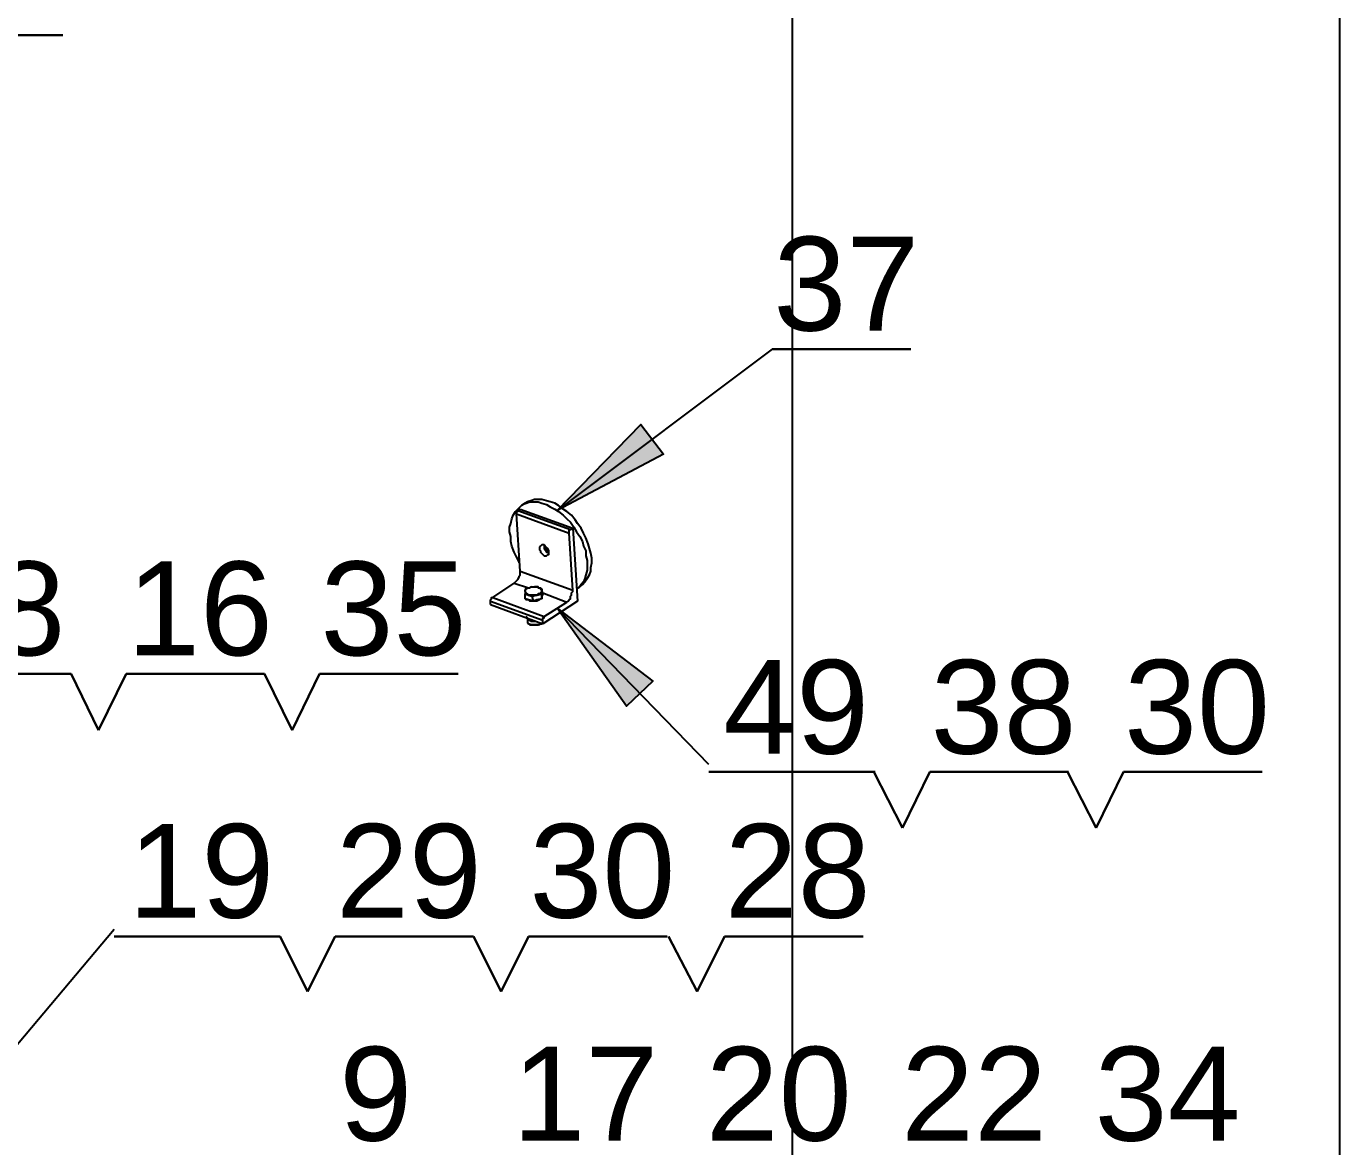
# Model space of a CAD drawing. Extents: x 3 to 592, y 5 to 207.
# Drawn here: x 550.21 to 588.99, y 92.82 to 125.92 of the extents above; entities that cross this region are included whole.
import ezdxf

# ---------------------------------------------------------------- set-up
doc = ezdxf.new("R2010")
doc.units = 0
doc.layers.get('0').update_dxf_attribs({"linetype": 'CONTINUOUS'})
picture_1 = doc.add_image_def('image5.jpg', size_in_pixel=(760, 1236))

msp = doc.modelspace()

# ---------------------------------------------------------------- hatches: boundary and pattern name
h = msp.add_hatch(color=7)
h.paths.add_polyline_path([(554.704237, 166.828611), (554.81007, 166.793333), (554.880626, 166.758056), (554.951181, 166.758056), (555.057015, 166.793333), (555.12757, 166.828611), (555.198126, 166.899167), (555.233404, 166.969722), (555.268681, 167.040278), (555.268681, 167.146111), (555.268681, 167.216667), (555.233404, 167.3225), (555.162848, 167.357778), (555.092293, 167.428333), (555.021737, 167.463611), (554.951181, 167.498889), (554.845348, 167.498889), (554.774793, 167.463611), (554.704237, 167.428333), (554.633681, 167.357778), (554.598404, 167.287222), (554.563126, 167.216667), (554.563126, 167.110833), (554.563126, 167.040278), (554.598404, 166.969722), (554.633681, 166.899167), (554.704237, 166.828611), (554.915904, 167.146111)])
h.paths.add_polyline_path([(507.961181, 190.641111), (508.031737, 190.570556), (508.102293, 190.570556), (508.172848, 190.535278), (508.278681, 190.535278), (508.349237, 190.570556), (508.419793, 190.641111), (508.490348, 190.676389), (508.525626, 190.782222), (508.560904, 190.852778), (508.560904, 190.923333), (508.525626, 191.029167), (508.490348, 191.099722), (508.419793, 191.170278), (508.349237, 191.205556), (508.278681, 191.240833), (508.208126, 191.276111), (508.102293, 191.240833), (508.031737, 191.205556), (507.961181, 191.170278), (507.890626, 191.099722), (507.855348, 191.029167), (507.855348, 190.958611), (507.855348, 190.852778), (507.855348, 190.782222), (507.890626, 190.711667), (507.961181, 190.641111), (508.208126, 190.888056)])
h.paths.add_polyline_path([(565.887293, 108.726111), (568.709515, 106.574167), (567.933404, 105.833333)])
h.paths.add_polyline_path([(565.887293, 111.618889), (568.356737, 114.158889), (569.027015, 113.276944)])
h.paths.add_polyline_path([(554.880626, 54.010278), (554.951181, 53.939722), (555.021737, 53.904444), (555.092293, 53.869167), (555.198126, 53.869167), (555.268681, 53.869167), (555.339237, 53.904444), (555.409793, 53.975), (555.480348, 54.045556), (555.515626, 54.116111), (555.515626, 54.186667), (555.515626, 54.2925), (555.480348, 54.363056), (555.44507, 54.433611), (555.374515, 54.504167), (555.303959, 54.539444), (555.233404, 54.574722), (555.12757, 54.574722), (555.057015, 54.574722), (554.986459, 54.539444), (554.915904, 54.468889), (554.845348, 54.398333), (554.81007, 54.327778), (554.81007, 54.257222), (554.81007, 54.151389), (554.845348, 54.080833), (554.880626, 54.010278), (555.162848, 54.221944)])
h.paths.add_polyline_path([(559.643126, 73.095556), (559.748959, 73.025), (559.819515, 73.025), (559.89007, 72.989722), (559.995904, 73.025), (560.066459, 73.060278), (560.137015, 73.095556), (560.172293, 73.166111), (560.20757, 73.271944), (560.242848, 73.3425), (560.242848, 73.413056), (560.20757, 73.518889), (560.172293, 73.589444), (560.101737, 73.66), (560.031181, 73.695278), (559.960626, 73.730556), (559.854793, 73.730556), (559.784237, 73.695278), (559.713681, 73.66), (559.643126, 73.624722), (559.57257, 73.554167), (559.537293, 73.483611), (559.537293, 73.377778), (559.537293, 73.307222), (559.537293, 73.201389), (559.607848, 73.130833), (559.643126, 73.095556), (559.89007, 73.377778)])
h.paths.add_polyline_path([(502.951737, 82.514722), (502.845904, 82.55), (502.775348, 82.585278), (502.704793, 82.585278), (502.598959, 82.55), (502.528404, 82.514722), (502.457848, 82.444167), (502.42257, 82.373611), (502.387293, 82.303056), (502.387293, 82.197222), (502.387293, 82.126667), (502.42257, 82.056111), (502.493126, 81.985556), (502.563681, 81.915), (502.634237, 81.879722), (502.704793, 81.879722), (502.810626, 81.879722), (502.881181, 81.879722), (502.951737, 81.950278), (503.022293, 81.985556), (503.05757, 82.056111), (503.092848, 82.161944), (503.092848, 82.2325), (503.092848, 82.338333), (503.05757, 82.408889), (502.987015, 82.479444), (502.951737, 82.514722), (502.74007, 82.2325)])
h.paths.add_polyline_path([(531.63257, 120.261944), (531.738404, 120.226667), (531.808959, 120.226667), (531.914793, 120.226667), (531.985348, 120.261944), (532.055904, 120.297222), (532.126459, 120.367778), (532.161737, 120.438333), (532.197015, 120.508889), (532.197015, 120.614722), (532.161737, 120.685278), (532.126459, 120.755833), (532.091181, 120.826389), (532.020626, 120.896944), (531.914793, 120.932222), (531.844237, 120.932222), (531.738404, 120.932222), (531.667848, 120.896944), (531.597293, 120.861667), (531.526737, 120.791111), (531.491459, 120.720556), (531.456181, 120.65), (531.456181, 120.544167), (531.491459, 120.473611), (531.526737, 120.403056), (531.562015, 120.3325), (531.63257, 120.261944), (531.808959, 120.579444)])
h.paths.add_polyline_path([(519.391181, 114.370556), (519.497015, 114.335278), (519.56757, 114.335278), (519.638126, 114.370556), (519.743959, 114.405833), (519.814515, 114.441111), (519.849793, 114.511667), (519.88507, 114.582222), (519.920348, 114.688056), (519.88507, 114.758611), (519.88507, 114.864444), (519.814515, 114.935), (519.779237, 114.970278), (519.673404, 115.040833), (519.602848, 115.040833), (519.532293, 115.040833), (519.426459, 115.040833), (519.355904, 115.005556), (519.285348, 114.970278), (519.25007, 114.899722), (519.214793, 114.793889), (519.179515, 114.723333), (519.179515, 114.6175), (519.214793, 114.546944), (519.25007, 114.476389), (519.320626, 114.405833), (519.391181, 114.370556), (519.532293, 114.688056)])
h.paths.add_polyline_path([(515.616459, 111.583611), (515.263681, 115.111389), (516.322015, 115.076111)])
h.paths.add_polyline_path([(537.912015, 92.921667), (537.98257, 92.886389), (538.088404, 92.851111), (538.158959, 92.851111), (538.229515, 92.886389), (538.30007, 92.921667), (538.370626, 92.992222), (538.441181, 93.062778), (538.441181, 93.168611), (538.441181, 93.239167), (538.441181, 93.309722), (538.405904, 93.415556), (538.370626, 93.486111), (538.30007, 93.521389), (538.194237, 93.556667), (538.123681, 93.591944), (538.053126, 93.556667), (537.947293, 93.556667), (537.876737, 93.521389), (537.806181, 93.450833), (537.770904, 93.380278), (537.735626, 93.274444), (537.735626, 93.203889), (537.770904, 93.133333), (537.806181, 93.0275), (537.841459, 92.956944), (537.912015, 92.921667), (538.088404, 93.203889)])
h.paths.add_polyline_path([(551.846737, 86.077778), (551.917293, 86.0425), (551.987848, 86.007222), (552.093681, 85.971944), (552.164237, 86.007222), (552.27007, 86.0425), (552.340626, 86.077778), (552.375904, 86.148333), (552.411181, 86.218889), (552.446459, 86.289444), (552.446459, 86.395278), (552.446459, 86.465833), (552.411181, 86.536389), (552.340626, 86.606944), (552.27007, 86.6775), (552.199515, 86.6775), (552.093681, 86.712778), (552.023126, 86.712778), (551.95257, 86.6775), (551.882015, 86.606944), (551.811459, 86.571667), (551.776181, 86.501111), (551.740904, 86.395278), (551.740904, 86.324722), (551.740904, 86.218889), (551.811459, 86.148333), (551.846737, 86.077778), (552.093681, 86.36)])
h.paths.add_polyline_path([(556.503404, 74.718333), (556.609237, 74.683056), (556.679793, 74.683056), (556.785626, 74.683056), (556.856181, 74.718333), (556.926737, 74.788889), (556.962015, 74.859444), (556.997293, 74.93), (557.03257, 75.000556), (557.03257, 75.106389), (556.997293, 75.176944), (556.962015, 75.2475), (556.891459, 75.318056), (556.820904, 75.353333), (556.750348, 75.388611), (556.679793, 75.388611), (556.573959, 75.388611), (556.503404, 75.353333), (556.432848, 75.318056), (556.362293, 75.2475), (556.327015, 75.176944), (556.327015, 75.071111), (556.327015, 75.000556), (556.327015, 74.894722), (556.39757, 74.824167), (556.432848, 74.788889), (556.503404, 74.718333), (556.679793, 75.035833)])
h.paths.add_polyline_path([(553.892848, 71.4375), (553.822293, 71.366944), (553.787015, 71.296389), (553.787015, 71.190556), (553.822293, 71.12), (553.85757, 71.049444), (553.892848, 70.978889), (553.963404, 70.908333), (554.033959, 70.873056), (554.139793, 70.873056), (554.210348, 70.873056), (554.280904, 70.873056), (554.386737, 70.943611), (554.422015, 70.978889), (554.49257, 71.049444), (554.49257, 71.155278), (554.527848, 71.225833), (554.49257, 71.331667), (554.457293, 71.402222), (554.422015, 71.472778), (554.351459, 71.508056), (554.280904, 71.543333), (554.17507, 71.578611), (554.104515, 71.578611), (553.998681, 71.543333), (553.928126, 71.508056), (553.892848, 71.4375), (554.139793, 71.225833)])
h.paths.add_polyline_path([(549.165626, 94.9325), (549.236181, 94.897222), (549.342015, 94.861944), (549.41257, 94.861944), (549.483126, 94.861944), (549.588959, 94.897222), (549.659515, 94.9325), (549.694793, 95.003056), (549.73007, 95.073611), (549.765348, 95.179444), (549.765348, 95.25), (549.73007, 95.355833), (549.694793, 95.426389), (549.624237, 95.461667), (549.553681, 95.532222), (549.483126, 95.5675), (549.377293, 95.5675), (549.306737, 95.532222), (549.236181, 95.532222), (549.165626, 95.461667), (549.09507, 95.391111), (549.059793, 95.320556), (549.059793, 95.25), (549.059793, 95.144167), (549.059793, 95.073611), (549.130348, 95.003056), (549.165626, 94.9325), (549.41257, 95.214722)])
h.paths.add_polyline_path([(541.510348, 62.653333), (539.993404, 59.443056), (539.076181, 60.078056)])
h.paths.add_polyline_path([(542.992015, 73.307222), (542.921459, 73.377778), (542.850904, 73.413056), (542.74507, 73.413056), (542.674515, 73.413056), (542.568681, 73.413056), (542.498126, 73.377778), (542.42757, 73.307222), (542.392293, 73.236667), (542.357015, 73.166111), (542.357015, 73.060278), (542.357015, 72.989722), (542.392293, 72.919167), (542.42757, 72.848611), (542.498126, 72.778056), (542.603959, 72.742778), (542.674515, 72.7075), (542.74507, 72.7075), (542.850904, 72.742778), (542.921459, 72.778056), (542.992015, 72.848611), (543.027293, 72.919167), (543.06257, 72.989722), (543.06257, 73.060278), (543.06257, 73.166111), (543.027293, 73.236667), (542.992015, 73.307222), (542.709793, 73.060278)])
h.paths.add_polyline_path([(545.073404, 66.463333), (545.002848, 66.428056), (544.897015, 66.428056), (544.826459, 66.392778), (544.755904, 66.322222), (544.720626, 66.251667), (544.685348, 66.181111), (544.685348, 66.075278), (544.685348, 66.004722), (544.720626, 65.934167), (544.755904, 65.863611), (544.826459, 65.793056), (544.897015, 65.757778), (545.002848, 65.7225), (545.073404, 65.7225), (545.179237, 65.757778), (545.249793, 65.793056), (545.320348, 65.863611), (545.355626, 65.934167), (545.390904, 66.004722), (545.390904, 66.075278), (545.390904, 66.181111), (545.355626, 66.251667), (545.320348, 66.322222), (545.249793, 66.392778), (545.179237, 66.428056), (545.073404, 66.463333), (545.038126, 66.075278)])
h.paths.add_polyline_path([(492.862293, 116.593056), (493.779515, 120.015), (494.767293, 119.556389)])
h.paths.add_polyline_path([(526.411459, 99.941944), (526.482015, 99.906667), (526.55257, 99.871389), (526.623126, 99.836111), (526.728959, 99.836111), (526.799515, 99.871389), (526.87007, 99.906667), (526.940626, 99.977222), (526.975904, 100.047778), (527.011181, 100.118333), (527.011181, 100.224167), (527.011181, 100.294722), (526.975904, 100.365278), (526.940626, 100.435833), (526.87007, 100.506389), (526.799515, 100.541667), (526.693681, 100.541667), (526.623126, 100.541667), (526.517293, 100.541667), (526.446737, 100.506389), (526.411459, 100.435833), (526.340904, 100.365278), (526.305626, 100.259444), (526.305626, 100.188889), (526.340904, 100.118333), (526.340904, 100.0125), (526.411459, 99.941944), (526.658404, 100.188889)])
h.paths.add_polyline_path([(527.646181, 106.574167), (527.716737, 106.538889), (527.787293, 106.503611), (527.857848, 106.468333), (527.963681, 106.503611), (528.034237, 106.503611), (528.104793, 106.574167), (528.175348, 106.609444), (528.210626, 106.715278), (528.245904, 106.785833), (528.245904, 106.856389), (528.210626, 106.962222), (528.175348, 107.032778), (528.14007, 107.103333), (528.069515, 107.138611), (527.998959, 107.173889), (527.893126, 107.209167), (527.82257, 107.173889), (527.716737, 107.173889), (527.646181, 107.103333), (527.610904, 107.068056), (527.540348, 106.962222), (527.540348, 106.891667), (527.540348, 106.821111), (527.540348, 106.715278), (527.575626, 106.644722), (527.646181, 106.574167), (527.893126, 106.821111)])

# ---------------------------------------------------------------- linework, layer by layer
at = {"color": 9}
msp.add_lwpolyline([(588.994237, 5.221111), (588.994237, 204.822778)], dxfattribs=at)
at = {"color": 7}
for points in [[(547.19007, 125.659444), (551.282293, 125.659444)], [(551.282293, 125.659444), (547.19007, 125.659444)], [(572.237293, 116.381389), (565.887293, 111.618889)], [(572.237293, 116.381389), (576.329515, 116.381389)], [(576.329515, 116.381389), (572.237293, 116.381389)], [(572.237293, 116.381389), (576.329515, 116.381389)], [(576.329515, 116.381389), (572.237293, 116.381389)], [(572.237293, 116.381389), (576.329515, 116.381389)], [(576.329515, 116.381389), (572.237293, 116.381389)], [(564.511459, 111.230833), (564.546737, 111.371944), (564.582015, 111.477778), (564.65257, 111.583611), (564.723126, 111.654167), (564.793681, 111.724722), (564.864237, 111.795278), (564.97007, 111.830556), (565.075904, 111.865833), (565.181737, 111.865833), (565.322848, 111.865833), (565.428681, 111.830556), (565.569793, 111.795278), (565.675626, 111.724722), (565.816737, 111.654167), (565.92257, 111.583611), (566.063681, 111.477778), (566.169515, 111.371944), (566.275348, 111.266111), (566.381181, 111.125), (566.451737, 110.983889), (566.55757, 110.842778), (566.628126, 110.701667), (566.663404, 110.560556), (566.733959, 110.419444), (566.733959, 110.278333), (566.769237, 110.137222), (566.769237, 109.996111), (566.769237, 109.855), (566.733959, 109.713889), (566.698681, 109.608056), (566.663404, 109.502222), (566.592848, 109.431667), (566.522293, 109.325833), (566.451737, 109.290556)], [(564.934793, 111.830556), (564.828959, 111.76)], [(566.55757, 109.361111), (566.628126, 109.431667), (566.698681, 109.502222), (566.769237, 109.608056), (566.839793, 109.713889), (566.87507, 109.819722), (566.87507, 109.925556), (566.910348, 110.066667), (566.910348, 110.207778), (566.87507, 110.348889), (566.839793, 110.49), (566.804515, 110.631111), (566.733959, 110.8075), (566.663404, 110.948611), (566.592848, 111.089722), (566.487015, 111.230833), (566.416459, 111.336667), (566.310626, 111.477778), (566.169515, 111.583611), (566.063681, 111.654167), (565.92257, 111.76), (565.816737, 111.830556), (565.675626, 111.865833), (565.569793, 111.901111), (565.428681, 111.936389), (565.322848, 111.936389), (565.217015, 111.936389), (565.111181, 111.901111), (565.005348, 111.865833), (564.934793, 111.830556)], [(564.687848, 111.513056), (564.687848, 111.548333), (564.687848, 111.583611), (564.723126, 111.583611), (564.723126, 111.618889)], [(564.687848, 111.513056), (566.24007, 110.948611)], [(564.793681, 109.819722), (564.687848, 111.513056)], [(564.723126, 111.618889), (564.793681, 111.654167)], [(564.723126, 111.618889), (566.275348, 111.054444)], [(564.793681, 111.654167), (566.345904, 111.089722)], [(564.758404, 110.066667), (564.758404, 110.101944), (564.687848, 110.243056), (564.617293, 110.384167), (564.546737, 110.560556), (564.511459, 110.701667), (564.511459, 110.842778), (564.476181, 110.983889), (564.476181, 111.125), (564.511459, 111.230833)], [(566.24007, 110.948611), (566.24007, 110.983889), (566.24007, 111.019167), (566.24007, 111.054444), (566.275348, 111.054444)], [(566.345904, 109.255278), (566.24007, 110.948611)], [(566.275348, 111.054444), (566.345904, 111.089722)], [(566.345904, 111.089722), (566.487015, 108.937778)], [(565.499237, 110.595833), (565.499237, 110.525278), (565.499237, 110.49), (565.534515, 110.454722), (565.569793, 110.384167), (565.640348, 110.384167)], [(565.499237, 110.560556), (565.534515, 110.49), (565.569793, 110.454722), (565.60507, 110.419444), (565.640348, 110.384167)], [(564.617293, 109.466944), (564.65257, 109.502222), (564.687848, 109.5375), (564.723126, 109.572778), (564.758404, 109.643333), (564.758404, 109.678611), (564.793681, 109.713889), (564.793681, 109.784444), (564.793681, 109.819722)], [(564.793681, 109.819722), (566.345904, 109.255278)], [(563.982293, 109.043611), (564.617293, 109.466944)], [(564.617293, 109.466944), (565.040626, 109.325833)], [(563.911737, 108.937778), (563.911737, 108.973056), (563.947015, 109.008333), (563.947015, 109.043611), (563.982293, 109.043611)], [(563.982293, 109.043611), (565.499237, 108.479167)], [(564.934793, 109.22), (564.934793, 109.255278), (564.97007, 109.290556), (565.005348, 109.325833), (565.040626, 109.325833), (565.075904, 109.325833)], [(565.075904, 109.325833), (564.934793, 109.290556)], [(564.934793, 109.290556), (564.934793, 109.22)], [(564.934793, 109.22), (564.934793, 109.184722), (564.97007, 109.184722), (564.97007, 109.149444), (565.005348, 109.149444), (565.040626, 109.114167)], [(564.934793, 109.22), (564.934793, 109.149444)], [(564.934793, 109.008333), (564.934793, 109.149444)], [(564.934793, 109.149444), (565.040626, 109.114167)], [(565.040626, 108.973056), (564.934793, 109.008333)], [(565.393404, 109.008333), (565.358126, 108.973056), (565.28757, 108.937778), (565.217015, 108.937778), (565.146459, 108.937778), (565.075904, 108.937778), (565.040626, 108.973056), (564.97007, 108.973056), (564.97007, 109.008333)], [(565.28757, 109.114167), (565.252293, 109.114167), (565.217015, 109.114167), (565.181737, 109.114167), (565.146459, 109.114167), (565.111181, 109.114167), (565.075904, 109.114167), (565.040626, 109.114167)], [(565.040626, 109.114167), (565.146459, 109.078889)], [(565.075904, 109.325833), (565.111181, 109.361111), (565.146459, 109.361111), (565.181737, 109.361111), (565.217015, 109.361111), (565.252293, 109.361111), (565.28757, 109.361111), (565.322848, 109.325833)], [(565.146459, 109.361111), (565.075904, 109.325833)], [(565.146459, 109.078889), (565.28757, 109.114167)], [(565.181737, 108.937778), (565.146459, 109.078889)], [(565.322848, 109.325833), (565.322848, 109.361111), (565.217015, 109.361111)], [(565.428681, 109.22), (565.393404, 109.184722), (565.358126, 109.149444), (565.322848, 109.149444), (565.28757, 109.114167)], [(565.28757, 109.114167), (565.428681, 109.149444)], [(565.428681, 109.008333), (565.28757, 108.973056)], [(565.322848, 109.325833), (565.358126, 109.325833), (565.393404, 109.325833), (565.393404, 109.290556), (565.428681, 109.290556), (565.428681, 109.255278), (565.428681, 109.22)], [(565.428681, 109.290556), (565.322848, 109.325833)], [(565.428681, 109.22), (565.428681, 109.290556)], [(565.463959, 109.149444), (565.428681, 109.290556)], [(565.428681, 109.149444), (565.428681, 109.22)], [(565.428681, 109.008333), (565.428681, 109.149444)], [(565.463959, 109.149444), (565.428681, 109.078889)], [(565.428681, 109.078889), (565.428681, 109.043611)], [(565.428681, 109.078889), (565.428681, 109.008333)], [(565.463959, 109.184722), (566.169515, 108.9025)], [(566.169515, 108.9025), (566.204793, 108.937778), (566.24007, 108.973056), (566.275348, 109.008333), (566.275348, 109.078889), (566.310626, 109.114167), (566.310626, 109.184722), (566.345904, 109.22), (566.345904, 109.255278)], [(566.451737, 109.290556), (566.55757, 109.361111)], [(563.911737, 108.937778), (565.463959, 108.373333)], [(563.911737, 108.831944), (563.911737, 108.937778)], [(563.911737, 108.831944), (565.463959, 108.2675)], [(565.181737, 108.937778), (565.040626, 108.973056)], [(565.28757, 108.973056), (565.181737, 108.937778)], [(566.487015, 108.937778), (565.463959, 108.2675)], [(565.499237, 108.479167), (566.169515, 108.9025)], [(570.36757, 104.104722), (565.887293, 108.726111)], [(565.005348, 108.443889), (564.97007, 108.479167)], [(565.005348, 108.443889), (565.005348, 108.338056)], [(565.005348, 108.408611), (565.005348, 108.443889)], [(565.040626, 108.373333), (565.005348, 108.408611)], [(565.040626, 108.373333), (565.040626, 108.408611), (565.005348, 108.408611)], [(565.005348, 108.338056), (565.005348, 108.302778), (565.040626, 108.2675), (565.075904, 108.232222), (565.146459, 108.232222), (565.181737, 108.232222), (565.252293, 108.232222), (565.322848, 108.232222), (565.393404, 108.2675), (565.428681, 108.2675), (565.428681, 108.302778)], [(565.075904, 108.373333), (565.040626, 108.373333)], [(565.428681, 108.2675), (565.393404, 108.2675), (565.358126, 108.232222), (565.28757, 108.232222), (565.217015, 108.232222), (565.146459, 108.232222), (565.111181, 108.232222), (565.040626, 108.2675)], [(565.111181, 108.338056), (565.075904, 108.408611)], [(565.111181, 108.338056), (565.075904, 108.373333)], [(565.146459, 108.338056), (565.111181, 108.338056)], [(565.181737, 108.338056), (565.146459, 108.338056)], [(565.252293, 108.338056), (565.181737, 108.338056)], [(565.252293, 108.338056), (565.217015, 108.338056), (565.181737, 108.338056)], [(565.428681, 108.2675), (565.428681, 108.302778)], [(565.463959, 108.373333), (565.463959, 108.408611), (565.463959, 108.443889), (565.499237, 108.443889), (565.499237, 108.479167)], [(565.463959, 108.2675), (565.463959, 108.373333)], [(546.625626, 106.785833), (551.529237, 106.785833)], [(551.529237, 106.785833), (546.625626, 106.785833)], [(546.625626, 106.785833), (551.529237, 106.785833)], [(551.529237, 106.785833), (546.625626, 106.785833)], [(546.625626, 106.785833), (551.529237, 106.785833)], [(551.529237, 106.785833), (546.625626, 106.785833)], [(552.340626, 105.127778), (551.529237, 106.785833)], [(551.529237, 106.785833), (552.340626, 105.127778)], [(553.152015, 106.785833), (552.340626, 105.127778)], [(552.340626, 105.127778), (553.152015, 106.785833)], [(553.152015, 106.785833), (557.244237, 106.785833)], [(557.244237, 106.785833), (553.152015, 106.785833)], [(558.055626, 105.127778), (557.244237, 106.785833)], [(557.244237, 106.785833), (558.055626, 105.127778)], [(558.867015, 106.785833), (558.055626, 105.127778)], [(558.055626, 105.127778), (558.867015, 106.785833)], [(558.867015, 106.785833), (562.959237, 106.785833)], [(562.959237, 106.785833), (558.867015, 106.785833)], [(570.36757, 103.893056), (575.271181, 103.893056)], [(575.271181, 103.893056), (570.36757, 103.893056)], [(570.36757, 103.893056), (575.271181, 103.893056)], [(575.271181, 103.893056), (570.36757, 103.893056)], [(570.36757, 103.893056), (575.271181, 103.893056)], [(575.271181, 103.893056), (570.36757, 103.893056)], [(576.08257, 102.235), (575.235904, 103.893056)], [(575.235904, 103.893056), (576.08257, 102.235)], [(576.893959, 103.893056), (576.08257, 102.235)], [(576.08257, 102.235), (576.893959, 103.893056)], [(576.893959, 103.893056), (580.986181, 103.893056)], [(580.986181, 103.893056), (576.893959, 103.893056)], [(581.79757, 102.235), (580.950904, 103.893056)], [(580.950904, 103.893056), (581.79757, 102.235)], [(582.608959, 103.893056), (581.79757, 102.235)], [(581.79757, 102.235), (582.608959, 103.893056)], [(582.608959, 103.893056), (586.701181, 103.893056)], [(586.701181, 103.893056), (582.608959, 103.893056)], [(552.799237, 99.236389), (549.41257, 95.214722)], [(552.799237, 99.024722), (557.702848, 99.024722)], [(557.702848, 99.024722), (552.799237, 99.024722)], [(552.799237, 99.024722), (557.702848, 99.024722)], [(557.702848, 99.024722), (552.799237, 99.024722)], [(552.799237, 99.024722), (557.702848, 99.024722)], [(557.702848, 99.024722), (552.799237, 99.024722)], [(558.514237, 97.401944), (557.702848, 99.024722)], [(557.702848, 99.024722), (558.514237, 97.401944)], [(559.325626, 99.024722), (558.514237, 97.401944)], [(558.514237, 97.401944), (559.325626, 99.024722)], [(559.325626, 99.024722), (563.417848, 99.024722)], [(563.417848, 99.024722), (559.325626, 99.024722)], [(564.229237, 97.401944), (563.417848, 99.024722)], [(563.417848, 99.024722), (564.229237, 97.401944)], [(565.040626, 99.024722), (564.229237, 97.401944)], [(564.229237, 97.401944), (565.040626, 99.024722)], [(565.040626, 99.024722), (569.132848, 99.024722)], [(569.132848, 99.024722), (565.040626, 99.024722)], [(570.014793, 97.401944), (569.168126, 99.024722)], [(569.168126, 99.024722), (570.014793, 97.401944)], [(570.826181, 99.024722), (570.014793, 97.401944)], [(570.014793, 97.401944), (570.826181, 99.024722)], [(570.826181, 99.024722), (574.918404, 99.024722)], [(574.918404, 99.024722), (570.826181, 99.024722)]]:
    msp.add_lwpolyline(points, dxfattribs=at)
for points in [[(565.887293, 111.618889), (568.356737, 114.158889), (569.027015, 113.276944)], [(565.499237, 110.595833), (565.463959, 110.595833), (565.428681, 110.595833), (565.393404, 110.560556), (565.358126, 110.525278), (565.358126, 110.454722), (565.393404, 110.419444), (565.393404, 110.384167), (565.463959, 110.313611), (565.499237, 110.278333), (565.534515, 110.278333), (565.569793, 110.278333), (565.60507, 110.313611), (565.640348, 110.313611), (565.640348, 110.384167), (565.640348, 110.419444), (565.60507, 110.49), (565.569793, 110.525278), (565.534515, 110.560556)], [(565.887293, 108.726111), (568.709515, 106.574167), (567.933404, 105.833333)]]:
    msp.add_lwpolyline(points, close=True, dxfattribs=at)

# ---------------------------------------------------------------- texts
at = {"color": 7, "attachment_point": 1}
for s, insert, char_height in [('{\\fArialUnicodeMS|b0|i0|c0;37}', (572.269694, 119.702715), 2.772729), ('{\\fArialUnicodeMS|b0|i0|c0;18}', (547.051457, 110.1074), 2.772729), ('{\\fArialUnicodeMS|b0|i0|c0;16}', (553.180885, 110.1074), 2.772729), ('{\\fArialUnicodeMS|b0|i0|c0;35}', (558.894903, 110.1074), 2.772729), ('{\\fArialUnicodeMS|b0|i0|c0;49}', (570.787235, 107.199481), 2.772729), ('{\\fArialUnicodeMS|b0|i0|c0;38}', (576.912597, 107.199481), 2.772729), ('{\\fArialUnicodeMS|b0|i0|c0;30}', (582.626615, 107.199481), 2.772729), ('{\\fArialUnicodeMS|b0|i0|c0;19}', (553.221623, 102.352955), 2.772729), ('{\\fArialUnicodeMS|b0|i0|c0;29}', (559.351051, 102.352955), 2.772729), ('{\\fArialUnicodeMS|b0|i0|c0;30}', (565.065069, 102.352955), 2.772729), ('{\\fArialUnicodeMS|b0|i0|c0;28}', (570.832021, 102.352955), 2.772729), ('{\\fArialUnicodeMS|b0|i0|c0;9}', (559.448788, 95.767381), 2.77273), ('{\\fArialUnicodeMS|b0|i0|c0;20}', (570.27407, 95.76738), 2.772729), ('{\\fArialUnicodeMS|b0|i0|c0;22}', (576.041022, 95.76738), 2.772729), ('{\\fArialUnicodeMS|b0|i0|c0;34}', (581.755041, 95.76738), 2.772729), ('{\\fArialUnicodeMS|b0|i0|c0;17}', (564.560052, 95.76738), 2.772729)]:
    msp.add_mtext(s, dxfattribs=dict(at, insert=insert, char_height=char_height))

# ---------------------------------------------------------------- pictures from other files: only their frames are drawn
image = msp.add_image(picture_1, insert=(462.612373, 26.904439), size_in_units=(110.2152, 179.750244))
image.dxf.flags = 7

doc.saveas('drawing.dxf')
